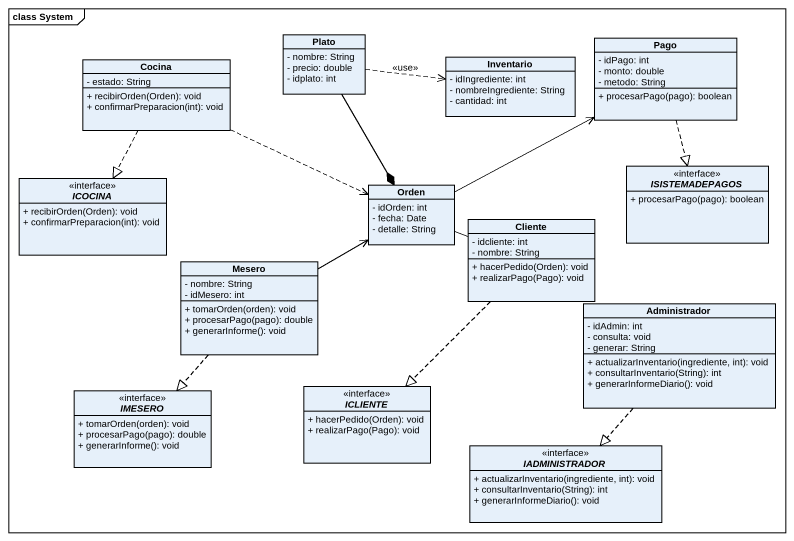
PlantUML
@startuml
mainframe class System
hide circle
hide empty members
skinparam classAttributeIconSize 0
class Plato {
  - nombre: String
  - precio: double
  - idplato: int
}
class Pago {
  - idPago: int
  - monto: double
  - metodo: String
  + procesarPago(pago): boolean
}
class Cocina {
  - estado: String
  + recibirOrden(Orden): void
  + confirmarPreparacion(int): void
}
class Inventario {
  - idIngrediente: int
  - nombreIngrediente: String
  - cantidad: int
}
interface ICOCINA {
  + recibirOrden(Orden): void
  + confirmarPreparacion(int): void
}
class Orden {
  - idOrden: int
  - fecha: Date
  - detalle: String
}
interface ISISTEMADEPAGOS {
  + procesarPago(pago): boolean
}
class Cliente {
  - idcliente: int
  - nombre: String
  + hacerPedido(Orden): void
  + realizarPago(Pago): void
}
class Mesero {
  - nombre: String
  - idMesero: int
  + tomarOrden(orden): void
  + procesarPago(pago): double
  + generarInforme(): void
}
class Administrador {
  - idAdmin: int
  - consulta: void
  - generar: String
  + actualizarInventario(ingrediente, int): void
  + consultarInventario(String): int
  + generarInformeDiario(): void
}
interface ICLIENTE {
  + hacerPedido(Orden): void
  + realizarPago(Pago): void
}
interface IMESERO {
  + tomarOrden(orden): void
  + procesarPago(pago): double
  + generarInforme(): void
}
interface IADMINISTRADOR {
  + actualizarInventario(ingrediente, int): void
  + consultarInventario(String): int
  + generarInformeDiario(): void
}
Plato .right.> Inventario : <<use>>
Plato --* Orden
Pago ..|> ISISTEMADEPAGOS
Cocina ..|> ICOCINA
Cocina .right.> Orden
Orden -right-> Pago
Cliente -left- Orden
Cliente ..|> ICLIENTE
Mesero -right-> Orden
Mesero ..|> IMESERO
Administrador ..|> IADMINISTRADOR
@enduml
